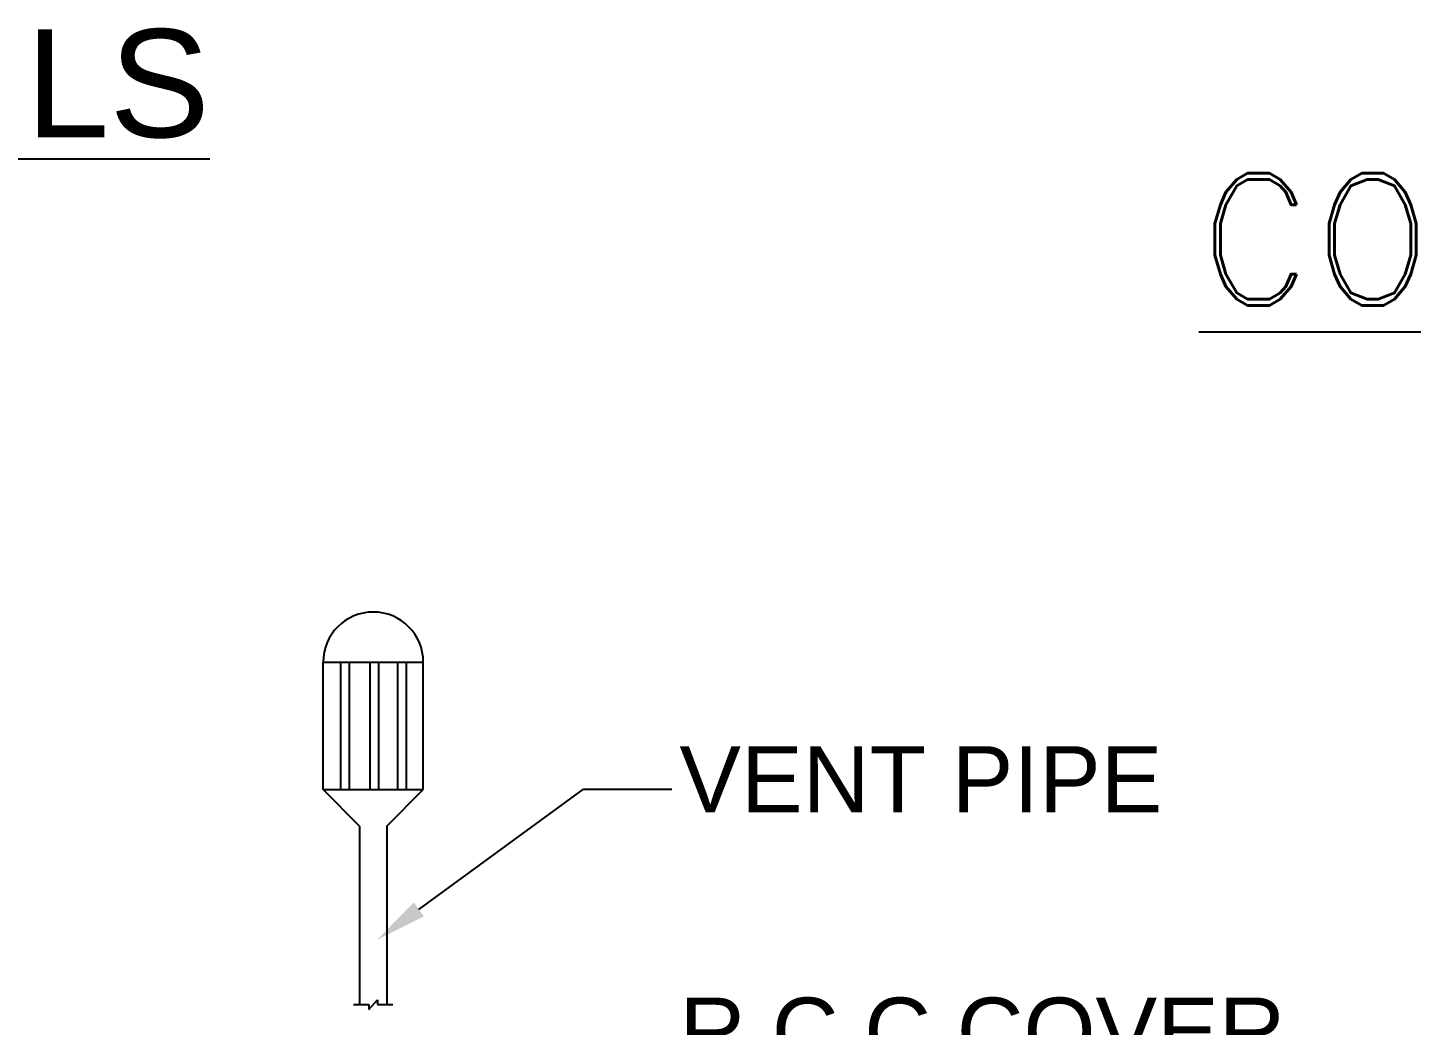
# Model space of a CAD drawing. Header units: metres. Extents: x 27 to 171, y 4 to 129.
# Drawn here: x 146.194 to 151.001, y 57.438 to 60.905 of the extents above; entities that cross this region are included whole.
import ezdxf

# ---------------------------------------------------------------- set-up
doc = ezdxf.new("R2010")
doc.units = ezdxf.units.M
doc.header["$MEASUREMENT"] = 0
doc.layers.add('TEXT', color=7, linetype='Continuous')
doc.styles.get("Standard").update_dxf_attribs({"font": 'arial.ttf'})
doc.styles.add('T', font='ROMAND.shx', dxfattribs={"width": 0.9, "height": 10})

msp = doc.modelspace()

# ---------------------------------------------------------------- linework, layer by layer
for p, q in [((147.2206, 58.2571), (147.2206, 58.7001)), ((147.2206, 58.7001), (147.5686, 58.7001)), ((147.2807, 58.7001), (147.2807, 58.2571)), ((147.3107, 58.7001), (147.3107, 58.2571)), ((147.3826, 58.7001), (147.3826, 58.2571)), ((147.4126, 58.7001), (147.4126, 58.2571)), ((147.4785, 58.7001), (147.4785, 58.2571)), ((147.5085, 58.7001), (147.5085, 58.2571)), ((147.5686, 58.2571), (147.5686, 58.7001)), ((147.3471, 58.1306), (147.2206, 58.2571)), ((147.2206, 58.2571), (147.5686, 58.2571)), ((147.4421, 58.1306), (147.5686, 58.2571)), ((147.5529, 57.841), (148.1246, 58.2591)), ((148.1246, 58.2591), (148.4317, 58.2591)), ((147.3471, 58.1306), (147.3471, 57.51)), ((147.4421, 58.1306), (147.4421, 57.51)), ((147.326, 57.51), (147.3792, 57.51)), ((147.3792, 57.4933), (147.4094, 57.5269)), ((147.3792, 57.51), (147.3792, 57.4933)), ((147.4094, 57.5269), (147.4094, 57.51)), ((147.4094, 57.51), (147.4631, 57.51))]:
    msp.add_line(p, q)
msp.add_arc((147.3946, 58.7001), 0.174, 0, 180)
msp.add_solid([(147.5706, 57.8169), (147.4081, 57.7351), (147.5353, 57.8652)])

# ---------------------------------------------------------------- texts
for s, height, p in [('%%UFOUNDATION DETAILS', 0.375, (141.0357, 60.5242)), ('VENT PIPE', 0.23, (148.4581, 58.1781)), ('R.C.C.COVER', 0.23, (148.4581, 57.3043))]:
    msp.add_text(s, height=height).set_placement(p)
at = {"layer": 'TEXT', "color": 5, "style": 'T', "width": 0.96}
msp.add_text('%%UCOMPOUND WALL%%U', height=0.459137, dxfattribs=at).set_placement((150.2624, 59.9395))

doc.saveas('drawing.dxf')
